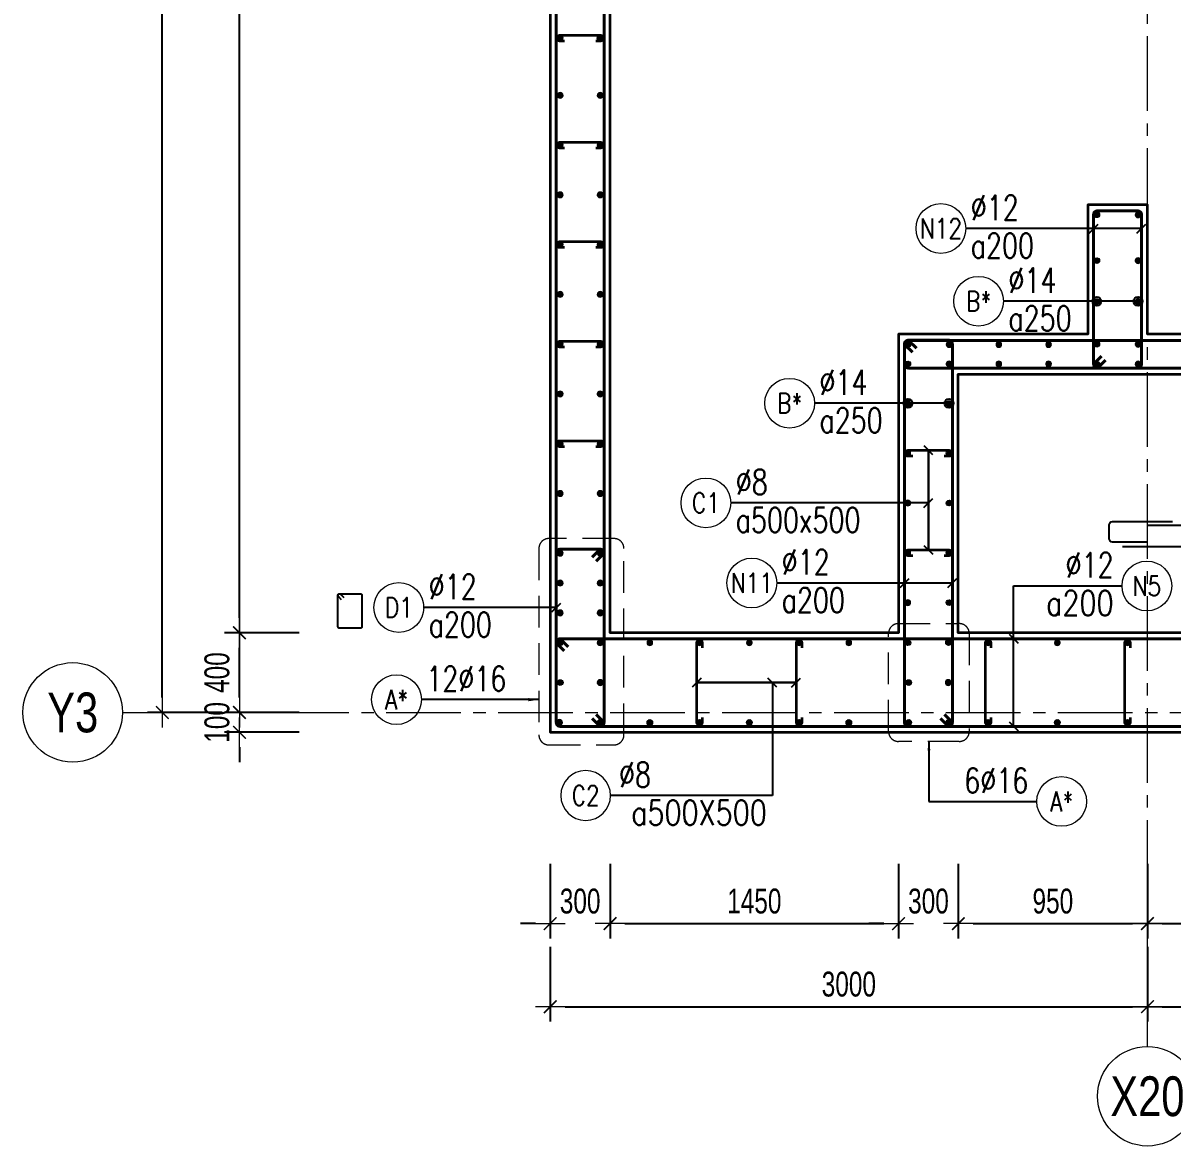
# Model space of a CAD drawing. Header units: millimetres. Extents: x 944027 to 981803, y -83026 to 82675.
# Drawn here: x 944222 to 949995, y -48146 to -42504 of the extents above; entities that cross this region are included whole.
import ezdxf
from ezdxf.enums import TextEntityAlignment as Align

# ---------------------------------------------------------------- set-up
doc = ezdxf.new("R2010")
doc.units = ezdxf.units.MM
doc.header["$MEASUREMENT"] = 0
for name, pattern in [('HIDDEN2', [4.7625, 3.175, -1.5875]), ('HT_Dim Grid$0$CENTER2', [1.125, 0.75, -0.125, 0.125, -0.125]), ('HT_Grid$0$CENTER2', [1.125, 0.75, -0.125, 0.125, -0.125])]:
    doc.linetypes.add(name, pattern=pattern)
doc.layers.get('0').update_dxf_attribs({"lineweight": 20})
doc.layers.get('Defpoints').update_dxf_attribs({"color": 151, "lineweight": 9})
for name, color, linetype, lineweight in [('HT_Dim Grid$0$NDC_S_AXIS', 5, 'HT_Dim Grid$0$CENTER2', 13), ('HT_Dim Grid$0$NDC_S_SYMBOL', 1, 'Continuous', 15), ('HT_Dim Grid$0$NDC_S_TEXT SYMBOL', 7, 'Continuous', 20), ('HT_Grid$0$NDC_S_AXIS', 5, 'HT_Grid$0$CENTER2', 13), ('KC-LEADER', 153, 'Continuous', 18), ('KC-THEP', 6, 'Continuous', 40), ('NDC_S_DIM', 1, 'Continuous', 15), ('NDC_S_HIDDEN', 8, 'HIDDEN2', 13), ('NDC_S_LEADER', 1, 'Continuous', 15), ('NDC_S_REBAR', 4, 'Continuous', 35), ('NDC_S_STIRRUP', 4, 'Continuous', 40), ('NDC_S_VN TEXT', 7, 'Continuous', 20), ('NDC_S_WALL', 6, 'Continuous', 35)]:
    doc.layers.add(name, color=color, linetype=linetype, lineweight=lineweight)
doc.layers.add('Leader', color=6, linetype='Continuous')
doc.layers.add('Ligature', color=1, linetype='Continuous')
doc.styles.add('HT_Dim Grid$0$NDC_ANNO', font='', dxfattribs={"width": 0.8})
doc.styles.add('NDC_ARIAL', font='arial.ttf', dxfattribs={"width": 0.85})
doc.styles.add('NDC_DIM', font='', dxfattribs={"width": 0.75})
doc.styles.add('NDC_EN TXT', font='romans.shx', dxfattribs={"width": 0.8})
doc.styles.get('HT_Dim Grid$0$NDC_ANNO').set_extended_font_data('Dotum')
doc.styles.get('NDC_DIM').set_extended_font_data('Dotum')
doc.dimstyles.new('NDC_1-50', dxfattribs={"dimscale": 50, "dimtxt": 2.5, "dimasz": 1, "dimexe": 1.5, "dimexo": 0, "dimgap": 0.8, "dimtad": 1, "dimdec": 0, "dimdsep": 46, "dimtxsty": 'NDC_ARIAL', "dimblk": 'DIMMARK', "dimcen": 49999.938995, "dimdle": 1.5, "dimclrd": 1, "dimclre": 1, "dimclrt": 3, "dimadec": 0, "dimazin": 0, "dimtfac": 1, "dimtdec": 0, "dimtix": 1, "dimtmove": 2, "dimatfit": 3, "dimfxl": 1, "dimarcsym": 0})
doc.dimstyles.new('NDC_dim_30', dxfattribs={"dimscale": 30, "dimtxt": 2.5, "dimasz": 1.5, "dimexe": 1.5, "dimexo": 2.5, "dimgap": 1, "dimtad": 1, "dimdec": 0, "dimzin": 0, "dimdsep": 46, "dimtxsty": 'NDC_DIM', "dimblk": 'DIMMARK', "dimcen": 0.09, "dimdle": 1.2, "dimclrd": 1, "dimclre": 1, "dimclrt": 3, "dimadec": 0, "dimazin": 0, "dimtfac": 1, "dimtdec": 0, "dimtix": 1, "dimtofl": 0, "dimtmove": 0, "dimatfit": 3, "dimfxl": 6, "dimfxlon": 1, "dimtolj": 1, "dimtzin": 0, "dimarcsym": 0})
doc.dimstyles.new('NDC_dim_50', dxfattribs={"dimscale": 50, "dimtxt": 2.5, "dimasz": 1.5, "dimexe": 1.5, "dimexo": 2.5, "dimgap": 1, "dimtad": 1, "dimdec": 0, "dimzin": 0, "dimdsep": 46, "dimtxsty": 'NDC_DIM', "dimblk": 'DIMMARK', "dimcen": 0.09, "dimdle": 1.2, "dimclrd": 1, "dimclre": 1, "dimclrt": 3, "dimadec": 0, "dimazin": 0, "dimtfac": 1, "dimtdec": 0, "dimtix": 1, "dimtofl": 0, "dimtmove": 0, "dimatfit": 3, "dimfxl": 6, "dimfxlon": 1, "dimtolj": 1, "dimtzin": 0, "dimarcsym": 0})

# ---------------------------------------------------------------- blocks, each defined once
blk = doc.blocks.new('THEP')
at = {"layer": 'KC-LEADER', "color": 6}
blk.add_circle((0, 0), 14, dxfattribs=at)
at = {"layer": 'KC-THEP'}
for p, q in [((-14, 0), (14, 0)), ((9.9, 9.9), (-9.9, -9.9)), ((-9.9, 9.9), (9.9, -9.9)), ((0, 14), (0, -14))]:
    blk.add_line(p, q, dxfattribs=at)
blk = doc.blocks.new('DIMMARK')
at = {"layer": 'NDC_S_DIM', "color": 1}
blk.add_line((-1.5, 0), (1, 0), dxfattribs=at)
at = {"layer": 'NDC_S_DIM', "color": 2, "const_width": 0.1}
blk.add_lwpolyline([(-0.424, -0.424), (0.424, 0.424)], dxfattribs=at)
blk = doc.blocks.new('*U13')
blk.add_circle((-2.5, 0), 2.5)
at = {"layer": 'NDC_S_VN TEXT', "color": 3, "style": 'NDC_EN TXT', "width": 0.75}
blk.add_attdef('DK1', (0.5, 0.85), '', height=2.5, dxfattribs=at)
at = {"layer": 'NDC_S_VN TEXT', "color": 7, "style": 'NDC_EN TXT', "width": 0.8}
blk.add_attdef('SH2', text='', height=2, dxfattribs=at).set_placement((-2.5, 0), align=Align.MIDDLE)
blk = doc.blocks.new('*U11')
blk.add_circle((-2.5, 0), 2.5)
at = {"layer": 'NDC_S_VN TEXT', "color": 3, "style": 'NDC_EN TXT', "width": 0.75}
for tag, p in [('DK1', (0.5, 0.85)), ('KC1', (0.5, -2.97))]:
    blk.add_attdef(tag, p, '', height=2.5, dxfattribs=at)
at = {"layer": 'NDC_S_VN TEXT', "color": 7, "style": 'NDC_EN TXT', "width": 0.8}
blk.add_attdef('SH2', text='', height=2, dxfattribs=at).set_placement((-2.5, 0), align=Align.MIDDLE)
blk = doc.blocks.new('*U12')
blk.add_circle((-2.5, 0), 2.5)
at = {"layer": 'NDC_S_VN TEXT', "color": 3, "style": 'NDC_EN TXT', "width": 0.75}
for tag, p in [('DK1', (0.5, 0.85)), ('KC1', (0.5, -2.97))]:
    blk.add_attdef(tag, p, '', height=2.5, dxfattribs=at)
at = {"layer": 'NDC_S_VN TEXT', "color": 7, "style": 'NDC_EN TXT', "width": 0.8}
blk.add_attdef('SH2', text='', height=2, dxfattribs=at).set_placement((-2.5, 0), align=Align.MIDDLE)
blk = doc.blocks.new('*U9')
blk.add_circle((2.5, 0), 2.5)
at = {"layer": 'NDC_S_VN TEXT', "color": 3, "style": 'NDC_EN TXT', "width": 0.75}
blk.add_attdef('DK2', text='', height=2.5, dxfattribs=at).set_placement((-0.85, 0.85), align=Align.RIGHT)
at = {"layer": 'NDC_S_VN TEXT', "color": 7, "style": 'NDC_EN TXT', "width": 0.8}
blk.add_attdef('SH3', text='', height=2, dxfattribs=at).set_placement((2.5, 0), align=Align.MIDDLE)
blk = doc.blocks.new('*D569')
at = {"layer": 'Defpoints', "color": 0, "transparency": 16777216}
for p in [(947171.5, -45146.6), (946871.5, -45646.6), (947171.5, -47028.8)]:
    blk.add_point(p, dxfattribs=at)
at = {"layer": 'NDC_S_DIM', "color": 1, "lineweight": -2, "transparency": 16777216}
for p, q in [((946871.5, -46728.8), (946871.5, -47103.8)), ((947171.5, -46728.8), (947171.5, -47103.8)), ((946796.5, -47028.8), (946721.5, -47028.8)), ((947246.5, -47028.8), (947321.5, -47028.8))]:
    blk.add_line(p, q, dxfattribs=at)
at = {"layer": 'NDC_S_DIM', "color": 1, "lineweight": -2, "transparency": 16777216, "xscale": 75, "yscale": 75, "zscale": 75}
blk.add_blockref('DIMMARK', (946871.5, -47028.8), dxfattribs=at)
at = {"layer": 'NDC_S_DIM', "color": 1, "lineweight": -2, "transparency": 16777216, "xscale": 75, "yscale": 75, "zscale": 75, "rotation": 180}
blk.add_blockref('DIMMARK', (947171.5, -47028.8), dxfattribs=at)
at = {"layer": 'NDC_S_DIM', "color": 3, "transparency": 16777216, "insert": (947021.5, -46916.2), "char_height": 125, "attachment_point": 5, "style": 'NDC_DIM'}
blk.add_mtext('\\A1;300', dxfattribs=at)
blk = doc.blocks.new('*D570')
at = {"layer": 'Defpoints', "color": 0, "ltscale": 200, "transparency": 16777216}
for p in [(947171.5, -45146.6), (948621.5, -45146.6), (948621.5, -47028.8)]:
    blk.add_point(p, dxfattribs=at)
at = {"layer": 'NDC_S_DIM', "color": 1, "lineweight": -2, "ltscale": 200, "transparency": 16777216}
for p, q in [((947171.5, -46728.8), (947171.5, -47103.8)), ((948621.5, -46728.8), (948621.5, -47103.8)), ((947246.5, -47028.8), (948546.5, -47028.8))]:
    blk.add_line(p, q, dxfattribs=at)
at = {"layer": 'NDC_S_DIM', "color": 1, "lineweight": -2, "ltscale": 200, "transparency": 16777216, "xscale": 75, "yscale": 75, "zscale": 75, "rotation": 180}
blk.add_blockref('DIMMARK', (947171.5, -47028.8), dxfattribs=at)
at = {"layer": 'NDC_S_DIM', "color": 1, "lineweight": -2, "ltscale": 200, "transparency": 16777216, "xscale": 75, "yscale": 75, "zscale": 75}
blk.add_blockref('DIMMARK', (948621.5, -47028.8), dxfattribs=at)
at = {"layer": 'NDC_S_DIM', "color": 3, "ltscale": 200, "transparency": 16777216, "insert": (947896.5, -46916.2), "char_height": 125, "attachment_point": 5, "style": 'NDC_DIM'}
blk.add_mtext('\\A1;1450', dxfattribs=at)
blk = doc.blocks.new('*D571')
at = {"layer": 'Defpoints', "color": 0, "ltscale": 200, "transparency": 16777216}
for p in [(948621.5, -45146.6), (948921.5, -45146.6), (948921.5, -47028.8)]:
    blk.add_point(p, dxfattribs=at)
at = {"layer": 'NDC_S_DIM', "color": 1, "lineweight": -2, "ltscale": 200, "transparency": 16777216}
for p, q in [((948621.5, -46728.8), (948621.5, -47103.8)), ((948921.5, -46728.8), (948921.5, -47103.8)), ((948546.5, -47028.8), (948471.5, -47028.8)), ((948996.5, -47028.8), (949071.5, -47028.8))]:
    blk.add_line(p, q, dxfattribs=at)
at = {"layer": 'NDC_S_DIM', "color": 1, "lineweight": -2, "ltscale": 200, "transparency": 16777216, "xscale": 75, "yscale": 75, "zscale": 75}
blk.add_blockref('DIMMARK', (948621.5, -47028.8), dxfattribs=at)
at = {"layer": 'NDC_S_DIM', "color": 1, "lineweight": -2, "ltscale": 200, "transparency": 16777216, "xscale": 75, "yscale": 75, "zscale": 75, "rotation": 180}
blk.add_blockref('DIMMARK', (948921.5, -47028.8), dxfattribs=at)
at = {"layer": 'NDC_S_DIM', "color": 3, "ltscale": 200, "transparency": 16777216, "insert": (948771.5, -46916.2), "char_height": 125, "attachment_point": 5, "style": 'NDC_DIM'}
blk.add_mtext('\\A1;300', dxfattribs=at)
blk = doc.blocks.new('*D572')
at = {"layer": 'Defpoints', "color": 0, "ltscale": 200, "transparency": 16777216}
for p in [(948921.5, -45146.6), (949871.5, -46188.4), (949871.5, -47028.8)]:
    blk.add_point(p, dxfattribs=at)
at = {"layer": 'NDC_S_DIM', "color": 1, "lineweight": -2, "ltscale": 200, "transparency": 16777216}
for p, q in [((948921.5, -46728.8), (948921.5, -47103.8)), ((949871.5, -46728.8), (949871.5, -47103.8)), ((948996.5, -47028.8), (949796.5, -47028.8))]:
    blk.add_line(p, q, dxfattribs=at)
at = {"layer": 'NDC_S_DIM', "color": 1, "lineweight": -2, "ltscale": 200, "transparency": 16777216, "xscale": 75, "yscale": 75, "zscale": 75, "rotation": 180}
blk.add_blockref('DIMMARK', (948921.5, -47028.8), dxfattribs=at)
at = {"layer": 'NDC_S_DIM', "color": 1, "lineweight": -2, "ltscale": 200, "transparency": 16777216, "xscale": 75, "yscale": 75, "zscale": 75}
blk.add_blockref('DIMMARK', (949871.5, -47028.8), dxfattribs=at)
at = {"layer": 'NDC_S_DIM', "color": 3, "ltscale": 200, "transparency": 16777216, "insert": (949396.5, -46916.2), "char_height": 125, "attachment_point": 5, "style": 'NDC_DIM'}
blk.add_mtext('\\A1;950', dxfattribs=at)
blk = doc.blocks.new('*D575')
at = {"layer": 'Defpoints', "color": 0, "ltscale": 200, "transparency": 16777216}
for p in [(946871.5, -45906), (949871.5, -46188.4), (949871.5, -47445.9)]:
    blk.add_point(p, dxfattribs=at)
at = {"layer": 'NDC_S_DIM', "color": 1, "lineweight": -2, "ltscale": 200, "transparency": 16777216}
for p, q in [((946871.5, -47145.9), (946871.5, -47520.9)), ((949871.5, -47145.9), (949871.5, -47520.9)), ((946946.5, -47445.9), (949796.5, -47445.9))]:
    blk.add_line(p, q, dxfattribs=at)
at = {"layer": 'NDC_S_DIM', "color": 1, "lineweight": -2, "ltscale": 200, "transparency": 16777216, "xscale": 75, "yscale": 75, "zscale": 75, "rotation": 180}
blk.add_blockref('DIMMARK', (946871.5, -47445.9), dxfattribs=at)
at = {"layer": 'NDC_S_DIM', "color": 1, "lineweight": -2, "ltscale": 200, "transparency": 16777216, "xscale": 75, "yscale": 75, "zscale": 75}
blk.add_blockref('DIMMARK', (949871.5, -47445.9), dxfattribs=at)
at = {"layer": 'NDC_S_DIM', "color": 3, "ltscale": 200, "transparency": 16777216, "insert": (948371.5, -47333.3), "char_height": 125, "attachment_point": 5, "style": 'NDC_DIM'}
blk.add_mtext('\\A1;3000', dxfattribs=at)
blk = doc.blocks.new('*D588')
at = {"layer": 'Defpoints', "color": 0, "ltscale": 200, "transparency": 16777216}
for p in [(945309.7, -45567.7), (948179.2, -45567.7), (948179.2, -45967.7)]:
    blk.add_point(p, dxfattribs=at)
at = {"layer": 'NDC_S_DIM', "color": 1, "lineweight": -2, "ltscale": 200, "transparency": 16777216}
for p, q in [((945609.7, -45567.7), (945234.7, -45567.7)), ((945309.7, -45892.7), (945309.7, -45642.7)), ((945609.7, -45967.7), (945234.7, -45967.7))]:
    blk.add_line(p, q, dxfattribs=at)
at = {"layer": 'NDC_S_DIM', "color": 1, "lineweight": -2, "ltscale": 200, "transparency": 16777216, "xscale": 75, "yscale": 75, "zscale": 75}
for p, rotation in [((945309.7, -45567.7), 90), ((945309.7, -45967.7), 270)]:
    blk.add_blockref('DIMMARK', p, dxfattribs=dict(at, rotation=rotation))
at = {"layer": 'NDC_S_DIM', "color": 3, "ltscale": 200, "transparency": 16777216, "insert": (945197.1, -45767.7), "char_height": 125, "attachment_point": 5, "rotation": 90, "style": 'NDC_DIM'}
blk.add_mtext('\\A1;400', dxfattribs=at)
blk = doc.blocks.new('*D589')
at = {"layer": 'Defpoints', "color": 0, "ltscale": 200, "transparency": 16777216}
for p in [(945309.7, -37367.7), (946871.5, -37367.7), (946871.5, -45567.7)]:
    blk.add_point(p, dxfattribs=at)
at = {"layer": 'NDC_S_DIM', "color": 1, "lineweight": -2, "ltscale": 200, "transparency": 16777216}
for p, q in [((945609.7, -37367.7), (945234.7, -37367.7)), ((945309.7, -45492.7), (945309.7, -37442.7)), ((945609.7, -45567.7), (945234.7, -45567.7))]:
    blk.add_line(p, q, dxfattribs=at)
at = {"layer": 'NDC_S_DIM', "color": 1, "lineweight": -2, "ltscale": 200, "transparency": 16777216, "xscale": 75, "yscale": 75, "zscale": 75}
for p, rotation in [((945309.7, -37367.7), 90), ((945309.7, -45567.7), 270)]:
    blk.add_blockref('DIMMARK', p, dxfattribs=dict(at, rotation=rotation))
at = {"layer": 'NDC_S_DIM', "color": 3, "ltscale": 200, "transparency": 16777216, "insert": (945197.1, -41467.7), "char_height": 125, "attachment_point": 5, "rotation": 90, "style": 'NDC_DIM'}
blk.add_mtext('\\A1;8200', dxfattribs=at)
blk = doc.blocks.new('*D591')
at = {"layer": 'Defpoints', "color": 0, "ltscale": 200, "transparency": 16777216}
for p in [(944922.1, -36967.7), (946871.5, -36967.7), (946871.5, -45967.7)]:
    blk.add_point(p, dxfattribs=at)
at = {"layer": 'NDC_S_DIM', "color": 1, "lineweight": -2, "ltscale": 200, "transparency": 16777216}
for p, q in [((945222.1, -36967.7), (944847.1, -36967.7)), ((944922.1, -45892.7), (944922.1, -37042.7)), ((945222.1, -45967.7), (944847.1, -45967.7))]:
    blk.add_line(p, q, dxfattribs=at)
at = {"layer": 'NDC_S_DIM', "color": 1, "lineweight": -2, "ltscale": 200, "transparency": 16777216, "xscale": 75, "yscale": 75, "zscale": 75}
for p, rotation in [((944922.1, -36967.7), 90), ((944922.1, -45967.7), 270)]:
    blk.add_blockref('DIMMARK', p, dxfattribs=dict(at, rotation=rotation))
at = {"layer": 'NDC_S_DIM', "color": 3, "ltscale": 200, "transparency": 16777216, "insert": (944809.5, -41467.7), "char_height": 125, "attachment_point": 5, "rotation": 90, "style": 'NDC_DIM'}
blk.add_mtext('\\A1;9000', dxfattribs=at)
blk = doc.blocks.new('*U21')
at = {"layer": 'HT_Dim Grid$0$NDC_S_SYMBOL'}
blk.add_line((0, 5), (0, 9), dxfattribs=at)
blk.add_circle((0, 0), 5, dxfattribs=at)
at = {"layer": 'HT_Dim Grid$0$NDC_S_TEXT SYMBOL', "color": 7, "style": 'HT_Dim Grid$0$NDC_ANNO', "width": 0.8}
blk.add_attdef('GRID', text='', height=4, dxfattribs=at).set_placement((0, 0), align=Align.MIDDLE)
blk = doc.blocks.new('*U22')
at = {"layer": 'HT_Dim Grid$0$NDC_S_SYMBOL'}
blk.add_line((5, 0), (9, 0), dxfattribs=at)
blk.add_circle((0, 0), 5, dxfattribs=at)
at = {"layer": 'HT_Dim Grid$0$NDC_S_TEXT SYMBOL', "color": 7, "style": 'HT_Dim Grid$0$NDC_ANNO', "width": 0.8}
blk.add_attdef('GRID', text='', height=4, rotation=270, dxfattribs=at).set_placement((0, 0), align=Align.MIDDLE)
blk = doc.blocks.new('*D602')
at = {"layer": 'Defpoints', "color": 0, "ltscale": 200, "transparency": 16777216}
for p in [(948179.2, -45967.7), (945309.7, -46067.7), (946871.5, -46067.7)]:
    blk.add_point(p, dxfattribs=at)
at = {"layer": 'NDC_S_DIM', "color": 1, "lineweight": -2, "ltscale": 200, "transparency": 16777216}
for p, q in [((945309.7, -45892.7), (945309.7, -45817.7)), ((945609.7, -45967.7), (945234.7, -45967.7)), ((945609.7, -46067.7), (945234.7, -46067.7)), ((945309.7, -46142.7), (945309.7, -46217.7))]:
    blk.add_line(p, q, dxfattribs=at)
at = {"layer": 'NDC_S_DIM', "color": 1, "lineweight": -2, "ltscale": 200, "transparency": 16777216, "xscale": 75, "yscale": 75, "zscale": 75}
for p, rotation in [((945309.7, -45967.7), 270), ((945309.7, -46067.7), 90)]:
    blk.add_blockref('DIMMARK', p, dxfattribs=dict(at, rotation=rotation))
at = {"layer": 'NDC_S_DIM', "color": 3, "ltscale": 200, "transparency": 16777216, "insert": (945197.1, -46017.7), "char_height": 125, "attachment_point": 5, "rotation": 90, "style": 'NDC_DIM'}
blk.add_mtext('\\A1;100', dxfattribs=at)
blk = doc.blocks.new('*D606')
at = {"layer": 'Defpoints', "color": 0, "ltscale": 200, "transparency": 16777216}
for p in [(952571.5, -45567.7), (949871.5, -46188.4), (952571.5, -47028.8)]:
    blk.add_point(p, dxfattribs=at)
at = {"layer": 'NDC_S_DIM', "color": 1, "lineweight": -2, "ltscale": 200, "transparency": 16777216}
for p, q in [((949871.5, -46728.8), (949871.5, -47103.8)), ((952571.5, -46728.8), (952571.5, -47103.8)), ((949946.5, -47028.8), (952496.5, -47028.8))]:
    blk.add_line(p, q, dxfattribs=at)
at = {"layer": 'NDC_S_DIM', "color": 1, "lineweight": -2, "ltscale": 200, "transparency": 16777216, "xscale": 75, "yscale": 75, "zscale": 75, "rotation": 180}
blk.add_blockref('DIMMARK', (949871.5, -47028.8), dxfattribs=at)
at = {"layer": 'NDC_S_DIM', "color": 1, "lineweight": -2, "ltscale": 200, "transparency": 16777216, "xscale": 75, "yscale": 75, "zscale": 75}
blk.add_blockref('DIMMARK', (952571.5, -47028.8), dxfattribs=at)
at = {"layer": 'NDC_S_DIM', "color": 3, "ltscale": 200, "transparency": 16777216, "insert": (951221.5, -46916.2), "char_height": 125, "attachment_point": 5, "style": 'NDC_DIM'}
blk.add_mtext('\\A1;2700', dxfattribs=at)
blk = doc.blocks.new('*D607')
at = {"layer": 'Defpoints', "color": 0, "ltscale": 200, "transparency": 16777216}
for p in [(958671.5, -45688.9), (949871.5, -46188.4), (958671.5, -47445.9)]:
    blk.add_point(p, dxfattribs=at)
at = {"layer": 'NDC_S_DIM', "color": 1, "lineweight": -2, "ltscale": 200, "transparency": 16777216}
for p, q in [((949871.5, -47145.9), (949871.5, -47520.9)), ((958671.5, -47145.9), (958671.5, -47520.9)), ((949946.5, -47445.9), (958596.5, -47445.9))]:
    blk.add_line(p, q, dxfattribs=at)
at = {"layer": 'NDC_S_DIM', "color": 1, "lineweight": -2, "ltscale": 200, "transparency": 16777216, "xscale": 75, "yscale": 75, "zscale": 75, "rotation": 180}
blk.add_blockref('DIMMARK', (949871.5, -47445.9), dxfattribs=at)
at = {"layer": 'NDC_S_DIM', "color": 1, "lineweight": -2, "ltscale": 200, "transparency": 16777216, "xscale": 75, "yscale": 75, "zscale": 75}
blk.add_blockref('DIMMARK', (958671.5, -47445.9), dxfattribs=at)
at = {"layer": 'NDC_S_DIM', "color": 3, "ltscale": 200, "transparency": 16777216, "insert": (954271.5, -47333.3), "char_height": 125, "attachment_point": 5, "style": 'NDC_DIM'}
blk.add_mtext('\\A1;8800', dxfattribs=at)
blk = doc.blocks.new('*U10')
blk.add_circle((2.5, 0), 2.5)
at = {"layer": 'NDC_S_VN TEXT', "color": 3, "style": 'NDC_EN TXT'}
for tag, width, p in [('DK2', 0.75, (-0.85, 0.85)), ('KC2', 0.8, (-0.85, -2.97))]:
    blk.add_attdef(tag, text='', height=2.5, dxfattribs=dict(at, width=width)).set_placement(p, align=Align.RIGHT)
at = {"layer": 'NDC_S_VN TEXT', "color": 7, "style": 'NDC_EN TXT', "width": 0.8}
blk.add_attdef('SH3', text='', height=2, dxfattribs=at).set_placement((2.5, 0), align=Align.MIDDLE)
blk = doc.blocks.new('A$C72321851')
at = {"layer": 'Ligature'}
for points in [[(-60.9, -129.3), (-60.9, 170.9, -0.414214), (-43.3, 188.5), (25.8, 188.5, -0.414214), (43.4, 170.9), (43.4, -4.3)], [(-39.7, -4.3), (-39.7, -179.5, 0.414214), (-22.1, -197.1), (47, -197.1, 0.414214), (64.6, -179.5), (64.6, 120.7)]]:
    blk.add_lwpolyline(points, format="xyb", dxfattribs=at)

msp = doc.modelspace()

# ---------------------------------------------------------------- linework, layer by layer
at = {"layer": 'HT_Grid$0$NDC_S_AXIS', "ltscale": 500}
for p, q in [((949871.5, -47445.9), (949871.5, -35290.9)), ((944922.1, -45967.7), (960215.5, -45967.7))]:
    msp.add_line(p, q, dxfattribs=at)
at = {"layer": 'Ligature'}
msp.add_lwpolyline([(945822.6, -45401.7), (945806.7, -45385.7, -0.668179), (945812.4, -45371.8), (945917.1, -45371.8, -0.414214), (945925.2, -45379.9), (945925.2, -45537, -0.414214), (945917.1, -45545.2), (945812.4, -45545.2, -0.414214), (945804.3, -45537), (945804.3, -45379.9, -0.668179), (945818.2, -45374.1), (945834.2, -45390.1)], format="xyb", dxfattribs=at)
at = {"layer": 'NDC_S_HIDDEN', "ltscale": 50}
for points in [[(946864.1, -46130.8), (947191.4, -46130.8, 0.414214), (947241.4, -46080.8), (947241.4, -45144.3, 0.414214), (947191.4, -45094.3), (946864.1, -45094.3, 0.414214), (946814.1, -45144.3), (946814.1, -46080.8, 0.414214)], [(948620.8, -45521.5), (948926.6, -45521.5, -0.414214), (948976.6, -45571.5), (948976.6, -46063.4, -0.414214), (948926.6, -46113.4), (948620.8, -46113.4, -0.414214), (948570.8, -46063.4), (948570.8, -45571.5, -0.414214)]]:
    msp.add_lwpolyline(points, format="xyb", close=True, dxfattribs=at)
at = {"layer": 'NDC_S_REBAR'}
for points in [[(946943, -42595.8), (946918, -42595.8, -1), (946918, -42565.8), (947125.1, -42565.8, -1), (947125.1, -42595.8), (947100.1, -42595.8)], [(946943, -43132.7), (946918, -43132.7, -1), (946918, -43102.7), (947125, -43102.7, -1), (947125, -43132.7), (947100, -43132.7)], [(946943, -43632.7), (946918, -43632.7, -1), (946918, -43602.7), (947125, -43602.7, -1), (947125, -43632.7), (947100, -43632.7)], [(946943, -44132.7), (946918, -44132.7, -1), (946918, -44102.7), (947125, -44102.7, -1), (947125, -44132.7), (947100, -44132.7)], [(946943, -44632.7), (946918, -44632.7, -1), (946918, -44602.7), (947125, -44602.7, -1), (947125, -44632.7), (947100, -44632.7)], [(948693.1, -44680.9), (948668.1, -44680.9, -1), (948668.1, -44650.9), (948875.1, -44650.9, -1), (948875.1, -44680.9), (948850.1, -44680.9)], [(948693.1, -45180.9), (948668.1, -45180.9, -1), (948668.1, -45150.9), (948875.1, -45150.9, -1), (948875.1, -45180.9), (948850.1, -45180.9)], [(947636.5, -45642.7), (947636.5, -45617.7, 1), (947606.5, -45617.7), (947606.5, -46017.7, 1), (947636.5, -46017.7), (947636.5, -45992.7)], [(948136.5, -45642.7), (948136.5, -45617.7, 1), (948106.5, -45617.7), (948106.5, -46017.7, 1), (948136.5, -46017.7), (948136.5, -45992.7)], [(949086.5, -45642.7), (949086.5, -45617.7, 1), (949056.5, -45617.7), (949056.5, -46017.7, 1), (949086.5, -46017.7), (949086.5, -45992.7)], [(949786.6, -45642.7), (949786.6, -45617.7, 1), (949756.6, -45617.7), (949756.6, -46017.7, 1), (949786.6, -46017.7), (949786.6, -45992.7)]]:
    msp.add_lwpolyline(points, format="xyb", dxfattribs=at)
at = {"layer": 'NDC_S_STIRRUP'}
for points in [[(947101.5, -45977.7), (947141.5, -46017.7, -0.414214), (947121.5, -46037.7), (946921.5, -46037.7, -0.414214), (946901.5, -46017.7), (946901.5, -36917.7, -0.414214), (946921.5, -36897.7), (947121.5, -36897.7, -0.414214), (947141.5, -36917.7), (947141.5, -46017.7, -0.414214), (947121.5, -46037.7), (947081.5, -45997.7)], [(949641.5, -44177.7), (949601.5, -44217.7, 0.414214), (949621.5, -44237.7), (949821.5, -44237.7, 0.414214), (949841.5, -44217.7), (949841.5, -43467.7, 0.414214), (949821.5, -43447.7), (949621.5, -43447.7, 0.414214), (949601.5, -43467.7), (949601.5, -44217.7, 0.414214), (949621.5, -44237.7), (949661.5, -44197.7)], [(948851.5, -45977.7), (948891.5, -46017.7, -0.414214), (948871.5, -46037.7), (948671.5, -46037.7, -0.414214), (948651.5, -46017.7), (948651.5, -44117.7, -0.414214), (948671.5, -44097.7), (948871.5, -44097.7, -0.414214), (948891.5, -44117.7), (948891.5, -46017.7, -0.414214), (948871.5, -46037.7), (948831.5, -45997.7)], [(948691.5, -44158.6), (948651.5, -44118.6, -0.414214), (948671.5, -44098.6), (952821.5, -44098.6, -0.414214), (952841.5, -44118.6), (952841.5, -44217.7, -0.414214), (952821.5, -44237.7), (948671.5, -44237.7, -0.414214), (948651.5, -44217.7), (948651.5, -44118.6, -0.414214), (948671.5, -44098.6), (948711.5, -44138.6)], [(947101.6, -45207.7), (947141.6, -45167.7, 0.414214), (947121.6, -45147.7), (946921.6, -45147.7, 0.414214), (946901.6, -45167.7), (946901.5, -46017.7, 0.414214), (946921.5, -46037.7), (947121.5, -46037.7, 0.414214), (947141.5, -46017.7), (947141.6, -45167.7, 0.414214), (947121.6, -45147.7), (947081.6, -45187.7)], [(946961.5, -45637.6), (946921.5, -45597.6, 0.414214), (946901.5, -45617.6), (946901.5, -46017.6, 0.414214), (946921.5, -46037.6), (951551.5, -46037.7, 0.414214), (951571.5, -46017.7), (951571.5, -45617.7, 0.414214), (951551.5, -45597.7), (946921.5, -45597.6, 0.414214), (946901.5, -45617.6), (946941.5, -45657.6)]]:
    msp.add_lwpolyline(points, format="xyb", dxfattribs=at)
at = {"layer": 'NDC_S_WALL', "ltscale": 10}
for points in [[(946871.5, -36867.7), (946871.5, -46067.7), (951601.5, -46067.7), (951601.5, -45567.7), (948921.5, -45567.7), (948921.5, -44267.7), (952571.5, -44267.7), (952571.5, -45567.7), (952401.5, -45567.7), (952401.5, -46067.7), (958671.5, -46067.7)], [(952571.5, -38667.7), (952571.5, -44067.7), (949871.5, -44067.7), (949871.5, -43417.7), (949571.5, -43417.7), (949571.5, -44067.7), (948621.5, -44067.7), (948621.5, -45567.7), (947171.5, -45567.7), (947171.5, -38667.7)]]:
    msp.add_lwpolyline(points, dxfattribs=at)

# ---------------------------------------------------------------- block references
at = {"layer": 'HT_Dim Grid$0$NDC_S_AXIS'}
ref = msp.add_blockref('*U22', (944472.1, -45967.7), dxfattribs=dict(at, xscale=50, yscale=50, zscale=150))
ref.add_attrib('GRID', 'Y3', dxfattribs={"layer": 'HT_Dim Grid$0$NDC_S_TEXT SYMBOL', "color": 7, "height": 200, "style": 'HT_Dim Grid$0$NDC_ANNO', "width": 0.8}).set_placement((944472.1, -45967.7), align=Align.MIDDLE)
at = {"layer": 'HT_Dim Grid$0$NDC_S_AXIS', "xscale": 50, "yscale": 50, "zscale": 50}
msp.add_blockref('*U21', (949871.5, -47895.9), dxfattribs=at).add_auto_attribs({'GRID': 'X20'})
at = {"layer": 'KC-THEP', "xscale": -1}
for p, rotation in [((946921.5, -42580.8), 350.3314355636191), ((946921.5, -42867.7), 350.3314355636191), ((947121.5, -42867.7), 350.3314355636191), ((946921.5, -43117.7), 350.3314355636191), ((947121.5, -43117.7), 350.3314355636191), ((946921.5, -43367.7), 350.3314355636191), ((947121.5, -43367.7), 350.3314355636191), ((949824.4, -43467.7), 170.331435563619), ((946921.5, -43617.7), 350.3314355636191), ((947121.5, -43617.7), 350.3314355636191), ((949824.4, -43697.9), 170.331435563619), ((946921.5, -43867.7), 350.3314355636191), ((947121.5, -43867.7), 350.3314355636191), ((949824.4, -43903.6), 170.331435563619), ((946921.5, -44117.7), 350.3314355636191), ((947121.5, -44117.7), 350.3314355636191), ((948875, -44119.5), 170.331435563619), ((949125, -44119.5), 170.331435563619), ((949375, -44119.5), 170.331435563619), ((949824.4, -44118.1), 170.331435563619), ((948875, -44217), 170.331435563619), ((949125, -44217), 170.331435563619), ((949375, -44217), 170.331435563619), ((949824.4, -44217.7), 170.331435563619), ((946921.5, -44367.7), 350.3314355636191), ((947121.5, -44367.7), 350.3314355636191), ((948668, -44415.9), 350.3314355636191), ((946921.5, -44617.7), 350.3314355636191), ((947121.5, -44617.7), 350.3314355636191), ((948668, -44665.9), 350.3314355636191), ((946921.5, -44867.7), 350.3314355636191), ((947121.5, -44867.7), 350.3314355636191), ((948668, -44915.9), 350.3314355636191), ((946921.5, -45167.7), 350.3314355636191), ((947121.5, -45167.7), 350.3314355636191), ((948668, -45165.9), 350.3314355636191), ((946921.5, -45317.7), 350.3314355636191), ((947121.5, -45317.7), 350.3314355636191), ((948668, -45415.9), 350.3314355636191), ((946921.5, -45467.7), 350.3314355636191), ((947121.5, -45467.7), 350.3314355636191), ((946921.5, -45617.7), 350.3314355636191), ((946921.5, -45617.7), 350.3314355636191), ((947121.5, -45617.7), 350.3314355636191), ((947121.5, -45617.7), 350.3314355636191), ((947371.5, -45617.7), 350.3314355636191), ((947371.5, -45617.7), 350.3314355636191), ((947621.5, -45617.7), 350.3314355636191), ((947621.5, -45617.7), 350.3314355636191), ((947871.5, -45617.7), 350.3314355636191), ((947871.5, -45617.7), 350.3314355636191), ((948121.5, -45617.7), 350.3314355636191), ((948121.5, -45617.7), 350.3314355636191), ((948371.5, -45617.7), 350.3314355636191), ((948371.5, -45617.7), 350.3314355636191), ((949071.5, -45617.7), 350.3314355636191), ((949418.8, -45617.7), 350.3314355636191), ((949771.6, -45617.7), 350.3314355636191), ((947121.5, -45817.7), 350.3314355636191), ((947121.5, -45817.7), 350.3314355636191), ((948870.8, -45817.7), 170.3314355632554), ((946918, -46017.7), 350.3314355636191), ((946918, -46017.7), 350.3314355636191)]:
    msp.add_blockref('THEP', p, dxfattribs=dict(at, rotation=rotation))
at = {"layer": 'KC-THEP'}
for p, rotation in [((947121.5, -42580.5), 189.6685644363809), ((949617.4, -43467.7), 189.6685644363809), ((949617.4, -43697.9), 189.6685644363809), ((949617.4, -43903.6), 189.6685644363809), ((948668, -44119.5), 189.6685644363809), ((949617.4, -44118.1), 189.6685644363809), ((948668, -44217), 189.6685644363809), ((949617.4, -44217.7), 189.6685644363809), ((948875, -44415.9), 9.66856443638095), ((948875, -44665.9), 9.66856443638095), ((948875, -44915.9), 9.66856443638095), ((948875, -45165.9), 9.66856443638095), ((948875, -45415.9), 9.66856443638095), ((948668.7, -45617.7), 189.6685644363809), ((948872.3, -45617.1), 189.6685644363809), ((946921.5, -45817.7), 9.668564436380946), ((946921.5, -45817.7), 9.668564436380946), ((948672.2, -45817.7), 189.6685644363809), ((947121.5, -46017.7), 189.6685644363809), ((947121.5, -46017.7), 189.6685644363809), ((947371.5, -46017.7), 189.6685644363809), ((947371.5, -46017.7), 189.6685644363809), ((947621.5, -46017.7), 189.6685644363809), ((947621.5, -46017.7), 189.6685644363809), ((947871.5, -46017.7), 189.6685644363809), ((947871.5, -46017.7), 189.6685644363809), ((948121.5, -46017.7), 189.6685644363809), ((948121.5, -46017.7), 189.6685644363809), ((948371.5, -46017.7), 189.6685644363809), ((948371.5, -46017.7), 189.6685644363809), ((948672.2, -46017.7), 189.6685644363809), ((948875.8, -46017.1), 189.6685644363809), ((949071.5, -46017.7), 189.6685644363809), ((949418.8, -46017.7), 189.6685644363809), ((949771.6, -46017.7), 189.6685644363809)]:
    msp.add_blockref('THEP', p, dxfattribs=dict(at, rotation=rotation))
at = {"layer": 'Leader', "xscale": -1, "rotation": 270.0000000000001}
msp.add_blockref('A$C72321851', (949876.5, -45072.9), dxfattribs=at)
at = {"layer": 'NDC_S_VN TEXT', "xscale": 50, "yscale": 50, "zscale": 50}
for name, p, values in [('*U11', (948959.1, -43536.7), {'SH2': 'N12', 'DK1': '%%C12', 'KC1': 'a200'}), ('*U11', (949148.4, -43902.1), {'SH2': 'B*', 'DK1': '%%C14', 'KC1': 'a250'}), ('*U11', (948199, -44414.4), {'SH2': 'B*', 'DK1': '%%C14', 'KC1': 'a250'}), ('*U12', (947778.3, -44915.2), {'SH2': 'C1', 'DK1': '%%c8', 'KC1': 'a500x500'}), ('*U11', (948009.1, -45317.5), {'SH2': 'N11', 'DK1': '%%C12', 'KC1': 'a200'}), ('*U10', (949744.1, -45332.4), {'SH3': 'N5', 'DK2': '%%C12', 'KC2': 'a200'}), ('*U11', (946235.5, -45440.7), {'SH2': 'D1', 'DK1': '%%C12', 'KC1': 'a200'}), ('*U13', (946223.7, -45903.5), {'SH2': 'A*', 'DK1': '12%%C16'}), ('*U9', (949315.6, -46414.9), {'SH3': 'A*', 'DK2': '6%%C16'})]:
    msp.add_blockref(name, p, dxfattribs=at).add_auto_attribs(values)
at = {"layer": 'NDC_S_VN TEXT'}
ref = msp.add_blockref('*U10', (947174.2, -46385), dxfattribs=dict(at, xscale=-50, yscale=50, zscale=50))
ref.add_attrib('SH3', 'C2', dxfattribs={"color": 7, "height": 100, "style": 'NDC_EN TXT', "width": 0.8}).set_placement((947049.2, -46385), align=Align.MIDDLE)
ref.add_attrib('DK2', '%%c8', dxfattribs={"color": 3, "height": 125, "style": 'NDC_EN TXT', "width": 0.75}).set_placement((947377.4, -46342.8), align=Align.RIGHT)
ref.add_attrib('KC2', 'a500X500', dxfattribs={"color": 3, "height": 125, "style": 'NDC_EN TXT', "width": 0.8}).set_placement((947959.6, -46533.7), align=Align.RIGHT)

# ---------------------------------------------------------------- dimensions: what is measured, and where the dimension line sits
at = {"layer": 'NDC_S_DIM', "ltscale": 200}
for base, p1, p2, picture, middle in [((944922.1, -36967.7), (946871.5, -45967.7), (946871.5, -36967.7), '*D591', (944809.5, -41467.7)), ((945309.7, -45567.7), (948179.2, -45967.7), (948179.2, -45567.7), '*D588', (945197.1, -45767.7))]:
    dim = msp.add_linear_dim(base=base, p1=p1, p2=p2, angle=90, dimstyle='NDC_dim_50', dxfattribs=at)
    dim.commit()
    dim.dimension.update_dxf_attribs({"geometry": picture, "text_midpoint": middle})
for base, p1, p2, picture, middle in [((945309.7, -37367.7), (946871.5, -45567.7), (946871.5, -37367.7), '*D589', (945197.1, -41467.7)), ((945309.7, -46067.7), (948179.2, -45967.7), (946871.5, -46067.7), '*D602', (945197.1, -46017.7))]:
    dim = msp.add_linear_dim(base=base, p1=p1, p2=p2, angle=90, dimstyle='NDC_dim_50', override={"dimtmove": 1}, dxfattribs=at)
    dim.commit()
    dim.dimension.update_dxf_attribs({"geometry": picture, "text_midpoint": middle})
at = {"layer": 'NDC_S_DIM'}
dim = msp.add_linear_dim(base=(947171.5, -47028.8), p1=(946871.5, -45646.6), p2=(947171.5, -45146.6), dimstyle='NDC_dim_50', dxfattribs=at)
dim.commit()
dim.dimension.update_dxf_attribs({"geometry": '*D569', "text_midpoint": (947021.5, -46916.2)})
at = {"layer": 'NDC_S_DIM', "ltscale": 200}
for base, p1, p2, picture, middle in [((948621.5, -47028.8), (947171.5, -45146.6), (948621.5, -45146.6), '*D570', (947896.5, -46916.2)), ((948921.5, -47028.8), (948621.5, -45146.6), (948921.5, -45146.6), '*D571', (948771.5, -46916.2)), ((949871.5, -47028.8), (948921.5, -45146.6), (949871.5, -46188.4), '*D572', (949396.5, -46916.2)), ((952571.5, -47028.8), (949871.5, -46188.4), (952571.5, -45567.7), '*D606', (951221.5, -46916.2)), ((958671.5, -47445.9), (949871.5, -46188.4), (958671.5, -45688.9), '*D607', (954271.5, -47333.3)), ((949871.5, -47445.9), (946871.5, -45906), (949871.5, -46188.4), '*D575', (948371.5, -47333.3))]:
    dim = msp.add_linear_dim(base=base, p1=p1, p2=p2, dimstyle='NDC_dim_50', override={"dimtmove": 1}, dxfattribs=at)
    dim.commit()
    dim.dimension.update_dxf_attribs({"geometry": picture, "text_midpoint": middle})

# ---------------------------------------------------------------- leaders
at = {"layer": 'NDC_S_LEADER'}
for points, override in [([(949841.5, -43536.9), (948959.1, -43536.9)], {"dimtad": 0, "dimldrblk": 'Oblique'}), ([(949601.5, -43536.9), (948959.1, -43536.9)], {"dimtad": 0, "dimldrblk": 'Oblique'}), ([(949824.4, -43902.1), (949148.4, -43902.1)], {"dimtad": 0, "dimldrblk": 'Origin'}), ([(949617.4, -43902.1), (949148.4, -43902.1)], {"dimtad": 0, "dimldrblk": 'Origin'}), ([(948875, -44414.4), (948199, -44414.4)], {"dimtad": 0, "dimldrblk": 'Origin'}), ([(948668, -44414.4), (948199, -44414.4)], {"dimtad": 0, "dimldrblk": 'Origin'}), ([(948771.6, -45150.9), (948771.6, -44650.9)], {"dimtad": 0, "dimldrblk": 'Oblique'}), ([(948771.6, -44650.9), (948771, -45150.9)], {"dimtad": 0, "dimldrblk": 'Oblique'}), ([(948771.6, -44915.2), (947778.3, -44915.2)], {"dimtad": 0, "dimldrblk": 'Oblique'}), ([(948891.5, -45317.7), (948009.1, -45317.7)], {"dimtad": 0, "dimldrblk": 'Oblique'}), ([(948651.5, -45317.7), (948009.1, -45317.7)], {"dimtad": 0, "dimldrblk": 'Oblique'}), ([(949199.4, -46037.7), (949199.4, -45332.6), (949744.1, -45332.6)], {"dimtad": 0, "dimldrblk": 'Oblique'}), ([(949199.4, -45597.7), (949199.4, -45332.6), (949744.1, -45332.6)], {"dimtad": 0, "dimldrblk": 'Oblique'}), ([(946901.5, -45440.7), (946233.5, -45440.7)], {"dimtad": 0, "dimldrblk": 'Oblique'}), ([(947987.1, -45817.7), (947987.1, -46385), (947174.2, -46385)], {"dimtad": 0, "dimldrblk": 'Oblique'}), ([(947606.5, -45817.7), (948106.5, -45817.7)], {"dimtad": 0, "dimldrblk": 'Oblique'}), ([(948106.5, -45817.7), (947606.5, -45817.7)], {"dimtad": 0, "dimldrblk": 'Oblique'}), ([(948773.7, -46113.4), (948773.7, -46414.9), (949315.6, -46414.9)], {"dimtad": 0})]:
    msp.add_leader(points, dimstyle='NDC_dim_30', override=override, dxfattribs=at)
msp.add_leader([(946811.9, -45903.5), (946223.7, -45903.5)], dimstyle='NDC_1-50', dxfattribs=at)

doc.saveas('drawing.dxf')
